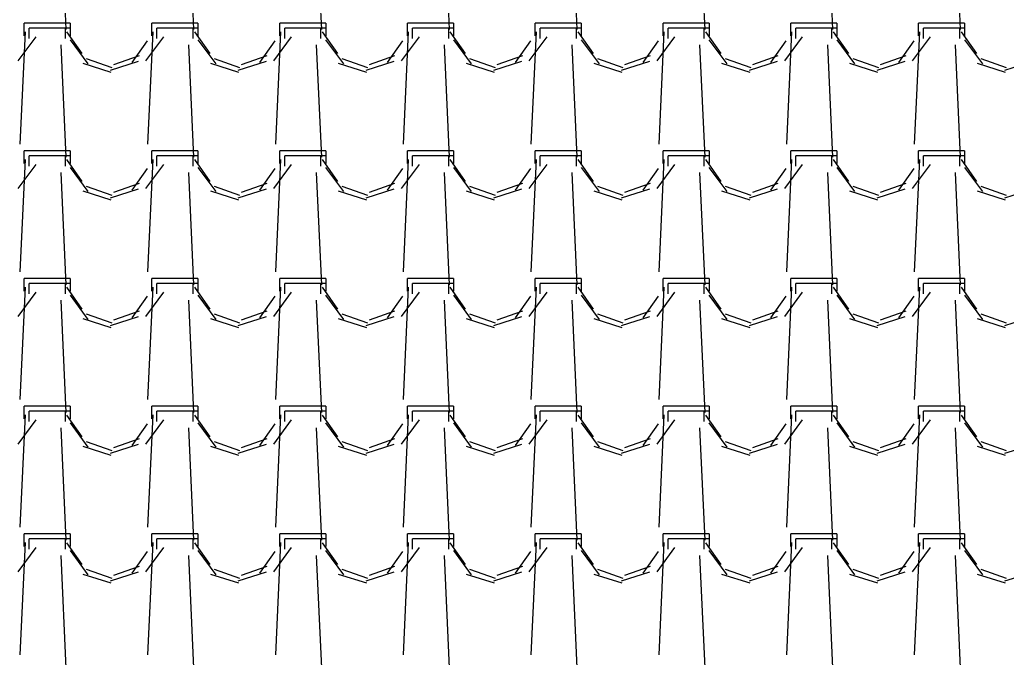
# Model space of a CAD drawing. Header units: millimetres. Extents: x 3923 to 4007, y 744 to 863.
# Drawn here: x 3934.946 to 3936.893, y 851.848 to 853.108 of the extents above; entities that cross this region are included whole.
import ezdxf

# ---------------------------------------------------------------- set-up
doc = ezdxf.new("R2010")
doc.units = ezdxf.units.MM
doc.layers.add('-HIDRO', color=8, linetype='Continuous')

msp = doc.modelspace()

# ---------------------------------------------------------------- linework, layer by layer
at = {"layer": '-HIDRO', "linetype": 'Continuous'}
for p, q in [((3935.0263, 853.3106), (3935.0364, 853.0888)), ((3935.2783, 853.3106), (3935.2884, 853.0889)), ((3935.5303, 853.3106), (3935.5404, 853.0889)), ((3935.7823, 853.3106), (3935.7924, 853.0889)), ((3936.0343, 853.3106), (3936.0444, 853.0889)), ((3936.2863, 853.3106), (3936.2964, 853.0889)), ((3936.5383, 853.3106), (3936.5484, 853.0889)), ((3936.7903, 853.3106), (3936.8004, 853.0889)), ((3935.0348, 853.1016), (3934.9542, 853.1016)), ((3934.9542, 853.0764), (3934.9542, 853.1016)), ((3935.0348, 853.0915), (3934.9642, 853.0915)), ((3934.9642, 853.0713), (3934.9642, 853.0915)), ((3935.0449, 853.1016), (3935.0348, 853.1016)), ((3935.0348, 853.0915), (3935.0348, 853.0713)), ((3935.0449, 853.0915), (3935.0348, 853.0915)), ((3935.0449, 853.1016), (3935.0449, 853.0764)), ((3935.2868, 853.1016), (3935.2062, 853.1016)), ((3935.2062, 853.0764), (3935.2062, 853.1016)), ((3935.2868, 853.0915), (3935.2162, 853.0915)), ((3935.2162, 853.0713), (3935.2162, 853.0915)), ((3935.2969, 853.1016), (3935.2868, 853.1016)), ((3935.2868, 853.0915), (3935.2868, 853.0713)), ((3935.2969, 853.0915), (3935.2868, 853.0915)), ((3935.2969, 853.1016), (3935.2969, 853.0764)), ((3935.5388, 853.1016), (3935.4582, 853.1016)), ((3935.4582, 853.0764), (3935.4582, 853.1016)), ((3935.5388, 853.0915), (3935.4682, 853.0915)), ((3935.4682, 853.0713), (3935.4682, 853.0915)), ((3935.5489, 853.1016), (3935.5388, 853.1016)), ((3935.5388, 853.0915), (3935.5388, 853.0713)), ((3935.5489, 853.0915), (3935.5388, 853.0915)), ((3935.5489, 853.1016), (3935.5489, 853.0764)), ((3935.7908, 853.1016), (3935.7102, 853.1016)), ((3935.7102, 853.0764), (3935.7102, 853.1016)), ((3935.7908, 853.0915), (3935.7202, 853.0915)), ((3935.7202, 853.0713), (3935.7202, 853.0915)), ((3935.8009, 853.1016), (3935.7908, 853.1016)), ((3935.7908, 853.0915), (3935.7908, 853.0713)), ((3935.8009, 853.0915), (3935.7908, 853.0915)), ((3935.8009, 853.1016), (3935.8009, 853.0764)), ((3936.0428, 853.1016), (3935.9622, 853.1016)), ((3935.9622, 853.0764), (3935.9622, 853.1016)), ((3936.0428, 853.0915), (3935.9722, 853.0915)), ((3935.9722, 853.0713), (3935.9722, 853.0915)), ((3936.0529, 853.1016), (3936.0428, 853.1016)), ((3936.0428, 853.0915), (3936.0428, 853.0713)), ((3936.0529, 853.0915), (3936.0428, 853.0915)), ((3936.0529, 853.1016), (3936.0529, 853.0764)), ((3936.2948, 853.1016), (3936.2142, 853.1016)), ((3936.2142, 853.0764), (3936.2142, 853.1016)), ((3936.2948, 853.0915), (3936.2242, 853.0915)), ((3936.2242, 853.0713), (3936.2242, 853.0915)), ((3936.3049, 853.1016), (3936.2948, 853.1016)), ((3936.2948, 853.0915), (3936.2948, 853.0713)), ((3936.3049, 853.0915), (3936.2948, 853.0915)), ((3936.3049, 853.1016), (3936.3049, 853.0764)), ((3936.5468, 853.1016), (3936.4662, 853.1016)), ((3936.4662, 853.0764), (3936.4662, 853.1016)), ((3936.5468, 853.0915), (3936.4762, 853.0915)), ((3936.4762, 853.0713), (3936.4762, 853.0915)), ((3936.5569, 853.1016), (3936.5468, 853.1016)), ((3936.5468, 853.0915), (3936.5468, 853.0713)), ((3936.5569, 853.0915), (3936.5468, 853.0915)), ((3936.5569, 853.1016), (3936.5569, 853.0764)), ((3936.7988, 853.1016), (3936.7182, 853.1016)), ((3936.7182, 853.0764), (3936.7182, 853.1016)), ((3936.7988, 853.0915), (3936.7282, 853.0915)), ((3936.7282, 853.0713), (3936.7282, 853.0915)), ((3936.8089, 853.1016), (3936.7988, 853.1016)), ((3936.7988, 853.0915), (3936.7988, 853.0713)), ((3936.8089, 853.0915), (3936.7988, 853.0915)), ((3936.8089, 853.1016), (3936.8089, 853.0764)), ((3934.9424, 853.0267), (3934.9777, 853.0746)), ((3934.9559, 853.0843), (3934.9458, 852.8625)), ((3935.0379, 853.084), (3935.0682, 853.0411)), ((3935.0447, 853.0686), (3935.08, 853.0208)), ((3935.167, 853.0237), (3935.1973, 853.0665)), ((3935.1944, 853.0267), (3935.2297, 853.0746)), ((3935.2079, 853.0843), (3935.1978, 852.8625)), ((3935.2899, 853.084), (3935.3202, 853.0411)), ((3935.2967, 853.0686), (3935.332, 853.0208)), ((3935.419, 853.0237), (3935.4493, 853.0665)), ((3935.4464, 853.0267), (3935.4817, 853.0746)), ((3935.4599, 853.0843), (3935.4498, 852.8625)), ((3935.5419, 853.084), (3935.5722, 853.0411)), ((3935.5487, 853.0686), (3935.584, 853.0208)), ((3935.671, 853.0237), (3935.7013, 853.0665)), ((3935.6984, 853.0267), (3935.7337, 853.0746)), ((3935.7119, 853.0843), (3935.7018, 852.8625)), ((3935.7939, 853.084), (3935.8242, 853.0411)), ((3935.8007, 853.0686), (3935.836, 853.0208)), ((3935.923, 853.0237), (3935.9533, 853.0665)), ((3935.9504, 853.0267), (3935.9856, 853.0746)), ((3935.9639, 853.0843), (3935.9538, 852.8625)), ((3936.0459, 853.084), (3936.0762, 853.0411)), ((3936.0527, 853.0686), (3936.088, 853.0208)), ((3936.175, 853.0237), (3936.2053, 853.0666)), ((3936.2024, 853.0267), (3936.2376, 853.0746)), ((3936.2159, 853.0843), (3936.2058, 852.8625)), ((3936.2979, 853.084), (3936.3282, 853.0411)), ((3936.3047, 853.0686), (3936.34, 853.0208)), ((3936.427, 853.0237), (3936.4573, 853.0666)), ((3936.4544, 853.0267), (3936.4896, 853.0746)), ((3936.4679, 853.0843), (3936.4578, 852.8625)), ((3936.5499, 853.084), (3936.5802, 853.0411)), ((3936.5567, 853.0686), (3936.592, 853.0208)), ((3936.679, 853.0237), (3936.7093, 853.0666)), ((3936.7064, 853.0267), (3936.7416, 853.0746)), ((3936.7199, 853.0843), (3936.7098, 852.8625)), ((3936.8019, 853.084), (3936.8322, 853.0411)), ((3936.8087, 853.0686), (3936.844, 853.0208)), ((3935.0263, 853.0586), (3935.0364, 852.8368)), ((3935.2783, 853.0586), (3935.2884, 852.8369)), ((3935.5303, 853.0586), (3935.5404, 852.8369)), ((3935.7823, 853.0586), (3935.7924, 852.8369)), ((3936.0343, 853.0586), (3936.0444, 852.8369)), ((3936.2863, 853.0586), (3936.2964, 852.8369)), ((3936.5383, 853.0586), (3936.5484, 852.8369)), ((3936.7903, 853.0586), (3936.8004, 852.8369)), ((3935.0767, 853.0316), (3935.1271, 853.014)), ((3935.1245, 853.0086), (3935.1799, 853.0263)), ((3935.1312, 853.0199), (3935.1816, 853.0375)), ((3935.3287, 853.0316), (3935.3791, 853.014)), ((3935.3765, 853.0086), (3935.4319, 853.0263)), ((3935.3831, 853.0199), (3935.4335, 853.0375)), ((3935.5807, 853.0316), (3935.6311, 853.014)), ((3935.6285, 853.0086), (3935.6839, 853.0263)), ((3935.6351, 853.0199), (3935.6855, 853.0375)), ((3935.8327, 853.0316), (3935.8831, 853.014)), ((3935.8805, 853.0086), (3935.9359, 853.0263)), ((3935.8871, 853.0199), (3935.9375, 853.0375)), ((3936.0847, 853.0316), (3936.1351, 853.014)), ((3936.1325, 853.0086), (3936.1879, 853.0263)), ((3936.1391, 853.0199), (3936.1895, 853.0375)), ((3936.3367, 853.0316), (3936.3871, 853.014)), ((3936.3845, 853.0086), (3936.4399, 853.0263)), ((3936.3911, 853.0199), (3936.4415, 853.0375)), ((3936.5887, 853.0316), (3936.6391, 853.014)), ((3936.6365, 853.0086), (3936.6919, 853.0263)), ((3936.6431, 853.0199), (3936.6935, 853.0375)), ((3936.8407, 853.0316), (3936.8911, 853.014)), ((3936.8885, 853.0086), (3936.9439, 853.0263)), ((3935.0697, 853.0223), (3935.1251, 853.0047)), ((3935.3217, 853.0223), (3935.3771, 853.0047)), ((3935.5737, 853.0223), (3935.6291, 853.0047)), ((3935.8257, 853.0223), (3935.8811, 853.0047)), ((3936.0777, 853.0223), (3936.1331, 853.0047)), ((3936.3297, 853.0223), (3936.3851, 853.0047)), ((3936.5817, 853.0223), (3936.6371, 853.0047)), ((3936.8337, 853.0223), (3936.8891, 853.0047)), ((3934.9559, 852.8323), (3934.9458, 852.6105)), ((3935.0348, 852.8496), (3934.9542, 852.8496)), ((3934.9542, 852.8244), (3934.9542, 852.8496)), ((3935.0348, 852.8395), (3934.9642, 852.8395)), ((3934.9642, 852.8193), (3934.9642, 852.8395)), ((3935.0449, 852.8496), (3935.0348, 852.8496)), ((3935.0348, 852.8395), (3935.0348, 852.8193)), ((3935.0449, 852.8395), (3935.0348, 852.8395)), ((3935.0379, 852.832), (3935.0682, 852.7891)), ((3935.0449, 852.8496), (3935.0449, 852.8244)), ((3935.2079, 852.8323), (3935.1978, 852.6105)), ((3935.2868, 852.8496), (3935.2062, 852.8496)), ((3935.2062, 852.8244), (3935.2062, 852.8496)), ((3935.2868, 852.8395), (3935.2162, 852.8395)), ((3935.2162, 852.8193), (3935.2162, 852.8395)), ((3935.2969, 852.8496), (3935.2868, 852.8496)), ((3935.2868, 852.8395), (3935.2868, 852.8193)), ((3935.2969, 852.8395), (3935.2868, 852.8395)), ((3935.2899, 852.832), (3935.3202, 852.7891)), ((3935.2969, 852.8496), (3935.2969, 852.8244)), ((3935.4599, 852.8323), (3935.4498, 852.6105)), ((3935.5388, 852.8496), (3935.4582, 852.8496)), ((3935.4582, 852.8244), (3935.4582, 852.8496)), ((3935.5388, 852.8395), (3935.4682, 852.8395)), ((3935.4682, 852.8193), (3935.4682, 852.8395)), ((3935.5489, 852.8496), (3935.5388, 852.8496)), ((3935.5388, 852.8395), (3935.5388, 852.8193)), ((3935.5489, 852.8395), (3935.5388, 852.8395)), ((3935.5419, 852.832), (3935.5722, 852.7891)), ((3935.5489, 852.8496), (3935.5489, 852.8244)), ((3935.7119, 852.8323), (3935.7018, 852.6105)), ((3935.7908, 852.8496), (3935.7102, 852.8496)), ((3935.7102, 852.8244), (3935.7102, 852.8496)), ((3935.7908, 852.8395), (3935.7202, 852.8395)), ((3935.7202, 852.8193), (3935.7202, 852.8395)), ((3935.8009, 852.8496), (3935.7908, 852.8496)), ((3935.7908, 852.8395), (3935.7908, 852.8193)), ((3935.8009, 852.8395), (3935.7908, 852.8395)), ((3935.7939, 852.832), (3935.8242, 852.7891)), ((3935.8009, 852.8496), (3935.8009, 852.8244)), ((3935.9639, 852.8323), (3935.9538, 852.6105)), ((3936.0428, 852.8496), (3935.9622, 852.8496)), ((3935.9622, 852.8244), (3935.9622, 852.8496)), ((3936.0428, 852.8395), (3935.9722, 852.8395)), ((3935.9722, 852.8193), (3935.9722, 852.8395)), ((3936.0529, 852.8496), (3936.0428, 852.8496)), ((3936.0428, 852.8395), (3936.0428, 852.8193)), ((3936.0529, 852.8395), (3936.0428, 852.8395)), ((3936.0459, 852.832), (3936.0762, 852.7891)), ((3936.0529, 852.8496), (3936.0529, 852.8244)), ((3936.2159, 852.8323), (3936.2058, 852.6105)), ((3936.2948, 852.8496), (3936.2142, 852.8496)), ((3936.2142, 852.8244), (3936.2142, 852.8496)), ((3936.2948, 852.8395), (3936.2242, 852.8395)), ((3936.2242, 852.8193), (3936.2242, 852.8395)), ((3936.3049, 852.8496), (3936.2948, 852.8496)), ((3936.2948, 852.8395), (3936.2948, 852.8193)), ((3936.3049, 852.8395), (3936.2948, 852.8395)), ((3936.2979, 852.832), (3936.3282, 852.7891)), ((3936.3049, 852.8496), (3936.3049, 852.8244)), ((3936.4679, 852.8323), (3936.4578, 852.6105)), ((3936.5468, 852.8496), (3936.4662, 852.8496)), ((3936.4662, 852.8244), (3936.4662, 852.8496)), ((3936.5468, 852.8395), (3936.4762, 852.8395)), ((3936.4762, 852.8193), (3936.4762, 852.8395)), ((3936.5569, 852.8496), (3936.5468, 852.8496)), ((3936.5468, 852.8395), (3936.5468, 852.8193)), ((3936.5569, 852.8395), (3936.5468, 852.8395)), ((3936.5499, 852.832), (3936.5802, 852.7891)), ((3936.5569, 852.8496), (3936.5569, 852.8244)), ((3936.7199, 852.8323), (3936.7098, 852.6105)), ((3936.7988, 852.8496), (3936.7182, 852.8496)), ((3936.7182, 852.8244), (3936.7182, 852.8496)), ((3936.7988, 852.8395), (3936.7282, 852.8395)), ((3936.7282, 852.8193), (3936.7282, 852.8395)), ((3936.8089, 852.8496), (3936.7988, 852.8496)), ((3936.7988, 852.8395), (3936.7988, 852.8193)), ((3936.8089, 852.8395), (3936.7988, 852.8395)), ((3936.8019, 852.832), (3936.8322, 852.7891)), ((3936.8089, 852.8496), (3936.8089, 852.8244)), ((3934.9424, 852.7747), (3934.9777, 852.8225)), ((3935.0447, 852.8166), (3935.08, 852.7688)), ((3935.167, 852.7717), (3935.1973, 852.8145)), ((3935.1944, 852.7747), (3935.2297, 852.8225)), ((3935.2967, 852.8166), (3935.332, 852.7688)), ((3935.419, 852.7717), (3935.4493, 852.8145)), ((3935.4464, 852.7747), (3935.4817, 852.8225)), ((3935.5487, 852.8166), (3935.584, 852.7688)), ((3935.671, 852.7717), (3935.7013, 852.8145)), ((3935.6984, 852.7747), (3935.7336, 852.8225)), ((3935.8007, 852.8166), (3935.836, 852.7688)), ((3935.923, 852.7717), (3935.9533, 852.8146)), ((3935.9504, 852.7747), (3935.9856, 852.8225)), ((3936.0527, 852.8166), (3936.088, 852.7688)), ((3936.175, 852.7717), (3936.2053, 852.8146)), ((3936.2024, 852.7747), (3936.2376, 852.8225)), ((3936.3047, 852.8166), (3936.34, 852.7688)), ((3936.427, 852.7717), (3936.4573, 852.8146)), ((3936.4544, 852.7747), (3936.4896, 852.8225)), ((3936.5567, 852.8166), (3936.592, 852.7688)), ((3936.679, 852.7717), (3936.7093, 852.8146)), ((3936.7064, 852.7747), (3936.7416, 852.8225)), ((3936.8087, 852.8166), (3936.844, 852.7688)), ((3935.0263, 852.8066), (3935.0364, 852.5848)), ((3935.2783, 852.8066), (3935.2884, 852.5849)), ((3935.5303, 852.8066), (3935.5404, 852.5849)), ((3935.7823, 852.8066), (3935.7924, 852.5849)), ((3936.0343, 852.8066), (3936.0444, 852.5849)), ((3936.2863, 852.8066), (3936.2964, 852.5849)), ((3936.5383, 852.8066), (3936.5484, 852.5849)), ((3936.7903, 852.8066), (3936.8004, 852.5849)), ((3935.0767, 852.7796), (3935.1271, 852.762)), ((3935.1245, 852.7566), (3935.1799, 852.7743)), ((3935.1311, 852.7679), (3935.1815, 852.7855)), ((3935.3287, 852.7796), (3935.3791, 852.762)), ((3935.3765, 852.7566), (3935.4319, 852.7743)), ((3935.3831, 852.7679), (3935.4335, 852.7855)), ((3935.5807, 852.7796), (3935.6311, 852.762)), ((3935.6285, 852.7566), (3935.6839, 852.7743)), ((3935.6351, 852.7679), (3935.6855, 852.7855)), ((3935.8327, 852.7796), (3935.8831, 852.762)), ((3935.8805, 852.7566), (3935.9359, 852.7743)), ((3935.8871, 852.7679), (3935.9375, 852.7855)), ((3936.0847, 852.7796), (3936.1351, 852.762)), ((3936.1325, 852.7566), (3936.1879, 852.7743)), ((3936.1391, 852.7679), (3936.1895, 852.7855)), ((3936.3367, 852.7796), (3936.3871, 852.762)), ((3936.3845, 852.7566), (3936.4399, 852.7743)), ((3936.3911, 852.7679), (3936.4415, 852.7855)), ((3936.5887, 852.7796), (3936.6391, 852.762)), ((3936.6365, 852.7566), (3936.6919, 852.7743)), ((3936.6431, 852.7679), (3936.6935, 852.7855)), ((3936.8407, 852.7796), (3936.8911, 852.762)), ((3936.8885, 852.7566), (3936.9439, 852.7743)), ((3935.0697, 852.7703), (3935.1251, 852.7527)), ((3935.3217, 852.7703), (3935.3771, 852.7527)), ((3935.5737, 852.7703), (3935.6291, 852.7527)), ((3935.8257, 852.7703), (3935.8811, 852.7527)), ((3936.0777, 852.7703), (3936.1331, 852.7527)), ((3936.3297, 852.7703), (3936.3851, 852.7527)), ((3936.5817, 852.7703), (3936.6371, 852.7527)), ((3936.8337, 852.7703), (3936.8891, 852.7527)), ((3935.0348, 852.5976), (3934.9542, 852.5976)), ((3934.9542, 852.5724), (3934.9542, 852.5976)), ((3935.0449, 852.5976), (3935.0348, 852.5976)), ((3935.0449, 852.5976), (3935.0449, 852.5724)), ((3935.2868, 852.5976), (3935.2062, 852.5976)), ((3935.2062, 852.5724), (3935.2062, 852.5976)), ((3935.2969, 852.5976), (3935.2868, 852.5976)), ((3935.2969, 852.5976), (3935.2969, 852.5724)), ((3935.5388, 852.5976), (3935.4582, 852.5976)), ((3935.4582, 852.5724), (3935.4582, 852.5976)), ((3935.5489, 852.5976), (3935.5388, 852.5976)), ((3935.5489, 852.5976), (3935.5489, 852.5724)), ((3935.7908, 852.5976), (3935.7102, 852.5976)), ((3935.7102, 852.5724), (3935.7102, 852.5976)), ((3935.8009, 852.5976), (3935.7908, 852.5976)), ((3935.8009, 852.5976), (3935.8009, 852.5724)), ((3936.0428, 852.5976), (3935.9622, 852.5976)), ((3935.9622, 852.5724), (3935.9622, 852.5976)), ((3936.0529, 852.5976), (3936.0428, 852.5976)), ((3936.0529, 852.5976), (3936.0529, 852.5724)), ((3936.2948, 852.5976), (3936.2142, 852.5976)), ((3936.2142, 852.5724), (3936.2142, 852.5976)), ((3936.3049, 852.5976), (3936.2948, 852.5976)), ((3936.3049, 852.5976), (3936.3049, 852.5724)), ((3936.5468, 852.5976), (3936.4662, 852.5976)), ((3936.4662, 852.5724), (3936.4662, 852.5976)), ((3936.5569, 852.5976), (3936.5468, 852.5976)), ((3936.5569, 852.5976), (3936.5569, 852.5724)), ((3936.7988, 852.5976), (3936.7182, 852.5976)), ((3936.7182, 852.5724), (3936.7182, 852.5976)), ((3936.8089, 852.5976), (3936.7988, 852.5976)), ((3936.8089, 852.5976), (3936.8089, 852.5724)), ((3934.9559, 852.5803), (3934.9458, 852.3585)), ((3935.0348, 852.5875), (3934.9642, 852.5875)), ((3934.9642, 852.5673), (3934.9642, 852.5875)), ((3935.0348, 852.5875), (3935.0348, 852.5673)), ((3935.0449, 852.5875), (3935.0348, 852.5875)), ((3935.0379, 852.58), (3935.0682, 852.5371)), ((3935.2079, 852.5803), (3935.1978, 852.3585)), ((3935.2868, 852.5875), (3935.2162, 852.5875)), ((3935.2162, 852.5673), (3935.2162, 852.5875)), ((3935.2868, 852.5875), (3935.2868, 852.5673)), ((3935.2969, 852.5875), (3935.2868, 852.5875)), ((3935.2899, 852.58), (3935.3202, 852.5371)), ((3935.4599, 852.5803), (3935.4498, 852.3585)), ((3935.5388, 852.5875), (3935.4682, 852.5875)), ((3935.4682, 852.5673), (3935.4682, 852.5875)), ((3935.5388, 852.5875), (3935.5388, 852.5673)), ((3935.5489, 852.5875), (3935.5388, 852.5875)), ((3935.5419, 852.58), (3935.5722, 852.5371)), ((3935.7119, 852.5803), (3935.7018, 852.3585)), ((3935.7908, 852.5875), (3935.7202, 852.5875)), ((3935.7202, 852.5673), (3935.7202, 852.5875)), ((3935.7908, 852.5875), (3935.7908, 852.5673)), ((3935.8009, 852.5875), (3935.7908, 852.5875)), ((3935.7939, 852.58), (3935.8242, 852.5371)), ((3935.9639, 852.5803), (3935.9538, 852.3585)), ((3936.0428, 852.5875), (3935.9722, 852.5875)), ((3935.9722, 852.5673), (3935.9722, 852.5875)), ((3936.0428, 852.5875), (3936.0428, 852.5673)), ((3936.0529, 852.5875), (3936.0428, 852.5875)), ((3936.0459, 852.58), (3936.0762, 852.5371)), ((3936.2159, 852.5803), (3936.2058, 852.3585)), ((3936.2948, 852.5875), (3936.2242, 852.5875)), ((3936.2242, 852.5673), (3936.2242, 852.5875)), ((3936.2948, 852.5875), (3936.2948, 852.5673)), ((3936.3049, 852.5875), (3936.2948, 852.5875)), ((3936.2979, 852.58), (3936.3282, 852.5371)), ((3936.4679, 852.5803), (3936.4578, 852.3585)), ((3936.5468, 852.5875), (3936.4762, 852.5875)), ((3936.4762, 852.5673), (3936.4762, 852.5875)), ((3936.5468, 852.5875), (3936.5468, 852.5673)), ((3936.5569, 852.5875), (3936.5468, 852.5875)), ((3936.5499, 852.58), (3936.5802, 852.5371)), ((3936.7199, 852.5803), (3936.7098, 852.3585)), ((3936.7988, 852.5875), (3936.7282, 852.5875)), ((3936.7282, 852.5673), (3936.7282, 852.5875)), ((3936.7988, 852.5875), (3936.7988, 852.5673)), ((3936.8089, 852.5875), (3936.7988, 852.5875)), ((3936.8019, 852.58), (3936.8322, 852.5371)), ((3934.9424, 852.5227), (3934.9777, 852.5705)), ((3935.0447, 852.5646), (3935.08, 852.5168)), ((3935.167, 852.5197), (3935.1973, 852.5625)), ((3935.1944, 852.5227), (3935.2297, 852.5705)), ((3935.2967, 852.5646), (3935.332, 852.5168)), ((3935.419, 852.5197), (3935.4493, 852.5625)), ((3935.4464, 852.5227), (3935.4817, 852.5705)), ((3935.5487, 852.5646), (3935.584, 852.5168)), ((3935.671, 852.5197), (3935.7013, 852.5625)), ((3935.6984, 852.5227), (3935.7336, 852.5705)), ((3935.8007, 852.5646), (3935.836, 852.5168)), ((3935.923, 852.5197), (3935.9533, 852.5626)), ((3935.9504, 852.5227), (3935.9856, 852.5705)), ((3936.0527, 852.5646), (3936.088, 852.5168)), ((3936.175, 852.5197), (3936.2053, 852.5626)), ((3936.2024, 852.5227), (3936.2376, 852.5705)), ((3936.3047, 852.5646), (3936.34, 852.5168)), ((3936.427, 852.5197), (3936.4573, 852.5626)), ((3936.4544, 852.5227), (3936.4896, 852.5705)), ((3936.5567, 852.5646), (3936.592, 852.5168)), ((3936.679, 852.5197), (3936.7093, 852.5626)), ((3936.7064, 852.5227), (3936.7416, 852.5705)), ((3936.8087, 852.5646), (3936.844, 852.5168)), ((3935.0263, 852.5546), (3935.0364, 852.3328)), ((3935.2783, 852.5546), (3935.2884, 852.3329)), ((3935.5303, 852.5546), (3935.5404, 852.3329)), ((3935.7823, 852.5546), (3935.7924, 852.3329)), ((3936.0343, 852.5546), (3936.0444, 852.3329)), ((3936.2863, 852.5546), (3936.2964, 852.3329)), ((3936.5383, 852.5546), (3936.5484, 852.3329)), ((3936.7903, 852.5546), (3936.8004, 852.3329)), ((3935.0767, 852.5276), (3935.1271, 852.51)), ((3935.1245, 852.5046), (3935.1799, 852.5223)), ((3935.1311, 852.5159), (3935.1815, 852.5335)), ((3935.3287, 852.5276), (3935.3791, 852.51)), ((3935.3765, 852.5046), (3935.4319, 852.5223)), ((3935.3831, 852.5159), (3935.4335, 852.5335)), ((3935.5807, 852.5276), (3935.6311, 852.51)), ((3935.6285, 852.5046), (3935.6839, 852.5223)), ((3935.6351, 852.5159), (3935.6855, 852.5335)), ((3935.8327, 852.5276), (3935.8831, 852.51)), ((3935.8805, 852.5046), (3935.9359, 852.5223)), ((3935.8871, 852.5159), (3935.9375, 852.5335)), ((3936.0847, 852.5276), (3936.1351, 852.51)), ((3936.1325, 852.5046), (3936.1879, 852.5223)), ((3936.1391, 852.5159), (3936.1895, 852.5335)), ((3936.3367, 852.5276), (3936.3871, 852.51)), ((3936.3845, 852.5046), (3936.4399, 852.5223)), ((3936.3911, 852.5159), (3936.4415, 852.5335)), ((3936.5887, 852.5276), (3936.6391, 852.51)), ((3936.6365, 852.5046), (3936.6919, 852.5223)), ((3936.6431, 852.5159), (3936.6935, 852.5335)), ((3936.8407, 852.5276), (3936.8911, 852.51)), ((3936.8885, 852.5046), (3936.9439, 852.5223)), ((3935.0697, 852.5183), (3935.1251, 852.5007)), ((3935.3217, 852.5183), (3935.3771, 852.5007)), ((3935.5737, 852.5183), (3935.6291, 852.5007)), ((3935.8257, 852.5183), (3935.8811, 852.5007)), ((3936.0777, 852.5183), (3936.1331, 852.5007)), ((3936.3297, 852.5183), (3936.3851, 852.5007)), ((3936.5817, 852.5183), (3936.6371, 852.5007)), ((3936.8337, 852.5183), (3936.8891, 852.5007)), ((3935.0348, 852.3456), (3934.9542, 852.3456)), ((3934.9542, 852.3204), (3934.9542, 852.3456)), ((3935.0449, 852.3456), (3935.0348, 852.3456)), ((3935.0449, 852.3456), (3935.0449, 852.3204)), ((3935.2868, 852.3456), (3935.2062, 852.3456)), ((3935.2062, 852.3204), (3935.2062, 852.3456)), ((3935.2969, 852.3456), (3935.2868, 852.3456)), ((3935.2969, 852.3456), (3935.2969, 852.3204)), ((3935.5388, 852.3456), (3935.4582, 852.3456)), ((3935.4582, 852.3204), (3935.4582, 852.3456)), ((3935.5489, 852.3456), (3935.5388, 852.3456)), ((3935.5489, 852.3456), (3935.5489, 852.3204)), ((3935.7908, 852.3456), (3935.7102, 852.3456)), ((3935.7102, 852.3204), (3935.7102, 852.3456)), ((3935.8009, 852.3456), (3935.7908, 852.3456)), ((3935.8009, 852.3456), (3935.8009, 852.3204)), ((3936.0428, 852.3456), (3935.9622, 852.3456)), ((3935.9622, 852.3204), (3935.9622, 852.3456)), ((3936.0529, 852.3456), (3936.0428, 852.3456)), ((3936.0529, 852.3456), (3936.0529, 852.3204)), ((3936.2948, 852.3456), (3936.2142, 852.3456)), ((3936.2142, 852.3204), (3936.2142, 852.3456)), ((3936.3049, 852.3456), (3936.2948, 852.3456)), ((3936.3049, 852.3456), (3936.3049, 852.3204)), ((3936.5468, 852.3456), (3936.4662, 852.3456)), ((3936.4662, 852.3204), (3936.4662, 852.3456)), ((3936.5569, 852.3456), (3936.5468, 852.3456)), ((3936.5569, 852.3456), (3936.5569, 852.3204)), ((3936.7988, 852.3456), (3936.7182, 852.3456)), ((3936.7182, 852.3204), (3936.7182, 852.3456)), ((3936.8089, 852.3456), (3936.7988, 852.3456)), ((3936.8089, 852.3456), (3936.8089, 852.3204)), ((3934.9559, 852.3283), (3934.9458, 852.1065)), ((3935.0348, 852.3355), (3934.9642, 852.3355)), ((3934.9642, 852.3153), (3934.9642, 852.3355)), ((3935.0348, 852.3355), (3935.0348, 852.3153)), ((3935.0449, 852.3355), (3935.0348, 852.3355)), ((3935.0379, 852.328), (3935.0682, 852.2851)), ((3935.2079, 852.3283), (3935.1978, 852.1065)), ((3935.2868, 852.3355), (3935.2162, 852.3355)), ((3935.2162, 852.3153), (3935.2162, 852.3355)), ((3935.2868, 852.3355), (3935.2868, 852.3153)), ((3935.2969, 852.3355), (3935.2868, 852.3355)), ((3935.2899, 852.328), (3935.3202, 852.2851)), ((3935.4599, 852.3283), (3935.4498, 852.1065)), ((3935.5388, 852.3355), (3935.4682, 852.3355)), ((3935.4682, 852.3153), (3935.4682, 852.3355)), ((3935.5388, 852.3355), (3935.5388, 852.3153)), ((3935.5489, 852.3355), (3935.5388, 852.3355)), ((3935.5419, 852.328), (3935.5722, 852.2851)), ((3935.7119, 852.3283), (3935.7018, 852.1065)), ((3935.7908, 852.3355), (3935.7202, 852.3355)), ((3935.7202, 852.3153), (3935.7202, 852.3355)), ((3935.7908, 852.3355), (3935.7908, 852.3153)), ((3935.8009, 852.3355), (3935.7908, 852.3355)), ((3935.7939, 852.328), (3935.8242, 852.2851)), ((3935.9639, 852.3283), (3935.9538, 852.1065)), ((3936.0428, 852.3355), (3935.9722, 852.3355)), ((3935.9722, 852.3153), (3935.9722, 852.3355)), ((3936.0428, 852.3355), (3936.0428, 852.3153)), ((3936.0529, 852.3355), (3936.0428, 852.3355)), ((3936.0459, 852.328), (3936.0762, 852.2851)), ((3936.2159, 852.3283), (3936.2058, 852.1065)), ((3936.2948, 852.3355), (3936.2242, 852.3355)), ((3936.2242, 852.3153), (3936.2242, 852.3355)), ((3936.2948, 852.3355), (3936.2948, 852.3153)), ((3936.3049, 852.3355), (3936.2948, 852.3355)), ((3936.2979, 852.328), (3936.3282, 852.2851)), ((3936.4679, 852.3283), (3936.4578, 852.1065)), ((3936.5468, 852.3355), (3936.4762, 852.3355)), ((3936.4762, 852.3153), (3936.4762, 852.3355)), ((3936.5468, 852.3355), (3936.5468, 852.3153)), ((3936.5569, 852.3355), (3936.5468, 852.3355)), ((3936.5499, 852.328), (3936.5802, 852.2851)), ((3936.7199, 852.3283), (3936.7098, 852.1065)), ((3936.7988, 852.3355), (3936.7282, 852.3355)), ((3936.7282, 852.3153), (3936.7282, 852.3355)), ((3936.7988, 852.3355), (3936.7988, 852.3153)), ((3936.8089, 852.3355), (3936.7988, 852.3355)), ((3936.8019, 852.328), (3936.8322, 852.2851)), ((3934.9424, 852.2707), (3934.9777, 852.3185)), ((3935.0447, 852.3126), (3935.08, 852.2648)), ((3935.167, 852.2677), (3935.1973, 852.3105)), ((3935.1944, 852.2707), (3935.2297, 852.3185)), ((3935.2967, 852.3126), (3935.332, 852.2648)), ((3935.419, 852.2677), (3935.4493, 852.3105)), ((3935.4464, 852.2707), (3935.4816, 852.3185)), ((3935.5487, 852.3126), (3935.584, 852.2648)), ((3935.671, 852.2677), (3935.7013, 852.3106)), ((3935.6984, 852.2707), (3935.7336, 852.3185)), ((3935.8007, 852.3126), (3935.836, 852.2648)), ((3935.923, 852.2677), (3935.9533, 852.3106)), ((3935.9504, 852.2707), (3935.9856, 852.3185)), ((3936.0527, 852.3126), (3936.088, 852.2648)), ((3936.175, 852.2677), (3936.2053, 852.3106)), ((3936.2024, 852.2707), (3936.2376, 852.3185)), ((3936.3047, 852.3126), (3936.34, 852.2648)), ((3936.427, 852.2677), (3936.4573, 852.3106)), ((3936.4544, 852.2707), (3936.4896, 852.3185)), ((3936.5567, 852.3126), (3936.592, 852.2648)), ((3936.679, 852.2677), (3936.7093, 852.3106)), ((3936.7064, 852.2707), (3936.7416, 852.3185)), ((3936.8087, 852.3126), (3936.844, 852.2648)), ((3935.0263, 852.3026), (3935.0364, 852.0808)), ((3935.2783, 852.3026), (3935.2884, 852.0809)), ((3935.5303, 852.3026), (3935.5404, 852.0809)), ((3935.7823, 852.3026), (3935.7924, 852.0809)), ((3936.0343, 852.3026), (3936.0444, 852.0809)), ((3936.2863, 852.3026), (3936.2964, 852.0809)), ((3936.5383, 852.3026), (3936.5484, 852.0809)), ((3936.7903, 852.3026), (3936.8004, 852.0809)), ((3935.0767, 852.2756), (3935.1271, 852.258)), ((3935.1245, 852.2526), (3935.1799, 852.2703)), ((3935.1311, 852.2639), (3935.1815, 852.2815)), ((3935.3287, 852.2756), (3935.3791, 852.258)), ((3935.3765, 852.2526), (3935.4319, 852.2703)), ((3935.3831, 852.2639), (3935.4335, 852.2815)), ((3935.5807, 852.2756), (3935.6311, 852.258)), ((3935.6285, 852.2526), (3935.6839, 852.2703)), ((3935.6351, 852.2639), (3935.6855, 852.2815)), ((3935.8327, 852.2756), (3935.8831, 852.258)), ((3935.8805, 852.2526), (3935.9359, 852.2703)), ((3935.8871, 852.2639), (3935.9375, 852.2815)), ((3936.0847, 852.2756), (3936.1351, 852.258)), ((3936.1325, 852.2526), (3936.1879, 852.2703)), ((3936.1391, 852.2639), (3936.1895, 852.2815)), ((3936.3367, 852.2756), (3936.3871, 852.258)), ((3936.3845, 852.2526), (3936.4399, 852.2703)), ((3936.3911, 852.2639), (3936.4415, 852.2815)), ((3936.5887, 852.2756), (3936.6391, 852.258)), ((3936.6365, 852.2526), (3936.6919, 852.2703)), ((3936.6431, 852.2639), (3936.6935, 852.2815)), ((3936.8407, 852.2756), (3936.8911, 852.258)), ((3936.8885, 852.2526), (3936.9439, 852.2703)), ((3935.0697, 852.2663), (3935.1251, 852.2487)), ((3935.3217, 852.2663), (3935.3771, 852.2487)), ((3935.5737, 852.2663), (3935.6291, 852.2487)), ((3935.8257, 852.2663), (3935.8811, 852.2487)), ((3936.0777, 852.2663), (3936.1331, 852.2487)), ((3936.3297, 852.2663), (3936.3851, 852.2487)), ((3936.5817, 852.2663), (3936.6371, 852.2487)), ((3936.8337, 852.2663), (3936.8891, 852.2487)), ((3935.0348, 852.0936), (3934.9542, 852.0936)), ((3934.9542, 852.0684), (3934.9542, 852.0936)), ((3935.0449, 852.0936), (3935.0348, 852.0936)), ((3935.0449, 852.0936), (3935.0449, 852.0684)), ((3935.2868, 852.0936), (3935.2062, 852.0936)), ((3935.2062, 852.0684), (3935.2062, 852.0936)), ((3935.2969, 852.0936), (3935.2868, 852.0936)), ((3935.2969, 852.0936), (3935.2969, 852.0684)), ((3935.5388, 852.0936), (3935.4582, 852.0936)), ((3935.4582, 852.0684), (3935.4582, 852.0936)), ((3935.5489, 852.0936), (3935.5388, 852.0936)), ((3935.5489, 852.0936), (3935.5489, 852.0684)), ((3935.7908, 852.0936), (3935.7102, 852.0936)), ((3935.7102, 852.0684), (3935.7102, 852.0936)), ((3935.8009, 852.0936), (3935.7908, 852.0936)), ((3935.8009, 852.0936), (3935.8009, 852.0684)), ((3936.0428, 852.0936), (3935.9622, 852.0936)), ((3935.9622, 852.0684), (3935.9622, 852.0936)), ((3936.0529, 852.0936), (3936.0428, 852.0936)), ((3936.0529, 852.0936), (3936.0529, 852.0684)), ((3936.2948, 852.0936), (3936.2142, 852.0936)), ((3936.2142, 852.0684), (3936.2142, 852.0936)), ((3936.3049, 852.0936), (3936.2948, 852.0936)), ((3936.3049, 852.0936), (3936.3049, 852.0684)), ((3936.5468, 852.0936), (3936.4662, 852.0936)), ((3936.4662, 852.0684), (3936.4662, 852.0936)), ((3936.5569, 852.0936), (3936.5468, 852.0936)), ((3936.5569, 852.0936), (3936.5569, 852.0684)), ((3936.7988, 852.0936), (3936.7182, 852.0936)), ((3936.7182, 852.0684), (3936.7182, 852.0936)), ((3936.8089, 852.0936), (3936.7988, 852.0936)), ((3936.8089, 852.0936), (3936.8089, 852.0684)), ((3934.9559, 852.0763), (3934.9458, 851.8545)), ((3935.0348, 852.0835), (3934.9642, 852.0835)), ((3934.9642, 852.0633), (3934.9642, 852.0835)), ((3935.0348, 852.0835), (3935.0348, 852.0633)), ((3935.0449, 852.0835), (3935.0348, 852.0835)), ((3935.0379, 852.076), (3935.0682, 852.0331)), ((3935.2079, 852.0763), (3935.1978, 851.8545)), ((3935.2868, 852.0835), (3935.2162, 852.0835)), ((3935.2162, 852.0633), (3935.2162, 852.0835)), ((3935.2868, 852.0835), (3935.2868, 852.0633)), ((3935.2969, 852.0835), (3935.2868, 852.0835)), ((3935.2899, 852.076), (3935.3202, 852.0331)), ((3935.4599, 852.0763), (3935.4498, 851.8545)), ((3935.5388, 852.0835), (3935.4682, 852.0835)), ((3935.4682, 852.0633), (3935.4682, 852.0835)), ((3935.5388, 852.0835), (3935.5388, 852.0633)), ((3935.5489, 852.0835), (3935.5388, 852.0835)), ((3935.5419, 852.076), (3935.5722, 852.0331)), ((3935.7119, 852.0763), (3935.7018, 851.8545)), ((3935.7908, 852.0835), (3935.7202, 852.0835)), ((3935.7202, 852.0633), (3935.7202, 852.0835)), ((3935.7908, 852.0835), (3935.7908, 852.0633)), ((3935.8009, 852.0835), (3935.7908, 852.0835)), ((3935.7939, 852.076), (3935.8242, 852.0331)), ((3935.9639, 852.0763), (3935.9538, 851.8545)), ((3936.0428, 852.0835), (3935.9722, 852.0835)), ((3935.9722, 852.0633), (3935.9722, 852.0835)), ((3936.0428, 852.0835), (3936.0428, 852.0633)), ((3936.0529, 852.0835), (3936.0428, 852.0835)), ((3936.0459, 852.076), (3936.0762, 852.0331)), ((3936.2159, 852.0763), (3936.2058, 851.8545)), ((3936.2948, 852.0835), (3936.2242, 852.0835)), ((3936.2242, 852.0633), (3936.2242, 852.0835)), ((3936.2948, 852.0835), (3936.2948, 852.0633)), ((3936.3049, 852.0835), (3936.2948, 852.0835)), ((3936.2979, 852.076), (3936.3282, 852.0331)), ((3936.4679, 852.0763), (3936.4578, 851.8545)), ((3936.5468, 852.0835), (3936.4762, 852.0835)), ((3936.4762, 852.0633), (3936.4762, 852.0835)), ((3936.5468, 852.0835), (3936.5468, 852.0633)), ((3936.5569, 852.0835), (3936.5468, 852.0835)), ((3936.5499, 852.076), (3936.5802, 852.0331)), ((3936.7199, 852.0763), (3936.7098, 851.8545)), ((3936.7988, 852.0835), (3936.7282, 852.0835)), ((3936.7282, 852.0633), (3936.7282, 852.0835)), ((3936.7988, 852.0835), (3936.7988, 852.0633)), ((3936.8089, 852.0835), (3936.7988, 852.0835)), ((3936.8019, 852.076), (3936.8322, 852.0331)), ((3934.9424, 852.0187), (3934.9777, 852.0665)), ((3935.0447, 852.0606), (3935.08, 852.0128)), ((3935.167, 852.0157), (3935.1973, 852.0585)), ((3935.1944, 852.0187), (3935.2296, 852.0665)), ((3935.2967, 852.0606), (3935.332, 852.0128)), ((3935.419, 852.0157), (3935.4493, 852.0586)), ((3935.4464, 852.0187), (3935.4816, 852.0665)), ((3935.5487, 852.0606), (3935.584, 852.0128)), ((3935.671, 852.0157), (3935.7013, 852.0586)), ((3935.6984, 852.0187), (3935.7336, 852.0665)), ((3935.8007, 852.0606), (3935.836, 852.0128)), ((3935.923, 852.0157), (3935.9533, 852.0586)), ((3935.9504, 852.0187), (3935.9856, 852.0665)), ((3936.0527, 852.0606), (3936.088, 852.0128)), ((3936.175, 852.0157), (3936.2053, 852.0586)), ((3936.2024, 852.0187), (3936.2376, 852.0665)), ((3936.3047, 852.0606), (3936.34, 852.0128)), ((3936.427, 852.0157), (3936.4573, 852.0586)), ((3936.4544, 852.0187), (3936.4896, 852.0665)), ((3936.5567, 852.0606), (3936.592, 852.0128)), ((3936.679, 852.0157), (3936.7093, 852.0586)), ((3936.7064, 852.0187), (3936.7416, 852.0665)), ((3936.8087, 852.0606), (3936.844, 852.0128)), ((3935.0263, 852.0506), (3935.0364, 851.8288)), ((3935.2783, 852.0506), (3935.2884, 851.8289)), ((3935.5303, 852.0506), (3935.5404, 851.8289)), ((3935.7823, 852.0506), (3935.7924, 851.8289)), ((3936.0343, 852.0506), (3936.0444, 851.8289)), ((3936.2863, 852.0506), (3936.2964, 851.8289)), ((3936.5383, 852.0506), (3936.5484, 851.8289)), ((3936.7903, 852.0506), (3936.8004, 851.8289)), ((3935.0697, 852.0143), (3935.1251, 851.9967)), ((3935.0767, 852.0236), (3935.1271, 852.006)), ((3935.1245, 852.0006), (3935.1799, 852.0183)), ((3935.1311, 852.0119), (3935.1815, 852.0295)), ((3935.3217, 852.0143), (3935.3771, 851.9967)), ((3935.3287, 852.0236), (3935.3791, 852.006)), ((3935.3765, 852.0006), (3935.4319, 852.0183)), ((3935.3831, 852.0119), (3935.4335, 852.0295)), ((3935.5737, 852.0143), (3935.6291, 851.9967)), ((3935.5807, 852.0236), (3935.6311, 852.006)), ((3935.6285, 852.0006), (3935.6839, 852.0183)), ((3935.6351, 852.0119), (3935.6855, 852.0295)), ((3935.8257, 852.0143), (3935.8811, 851.9967)), ((3935.8327, 852.0236), (3935.8831, 852.006)), ((3935.8805, 852.0006), (3935.9359, 852.0183)), ((3935.8871, 852.0119), (3935.9375, 852.0295)), ((3936.0777, 852.0143), (3936.1331, 851.9967)), ((3936.0847, 852.0236), (3936.1351, 852.006)), ((3936.1325, 852.0006), (3936.1879, 852.0183)), ((3936.1391, 852.0119), (3936.1895, 852.0295)), ((3936.3297, 852.0143), (3936.3851, 851.9967)), ((3936.3367, 852.0236), (3936.3871, 852.006)), ((3936.3845, 852.0006), (3936.4399, 852.0183)), ((3936.3911, 852.0119), (3936.4415, 852.0295)), ((3936.5817, 852.0143), (3936.6371, 851.9967)), ((3936.5887, 852.0236), (3936.6391, 852.006)), ((3936.6365, 852.0006), (3936.6919, 852.0183)), ((3936.6431, 852.0119), (3936.6935, 852.0295)), ((3936.8337, 852.0143), (3936.8891, 851.9967)), ((3936.8407, 852.0236), (3936.8911, 852.006)), ((3936.8885, 852.0006), (3936.9439, 852.0183))]:
    msp.add_line(p, q, dxfattribs=at)

doc.saveas('drawing.dxf')
